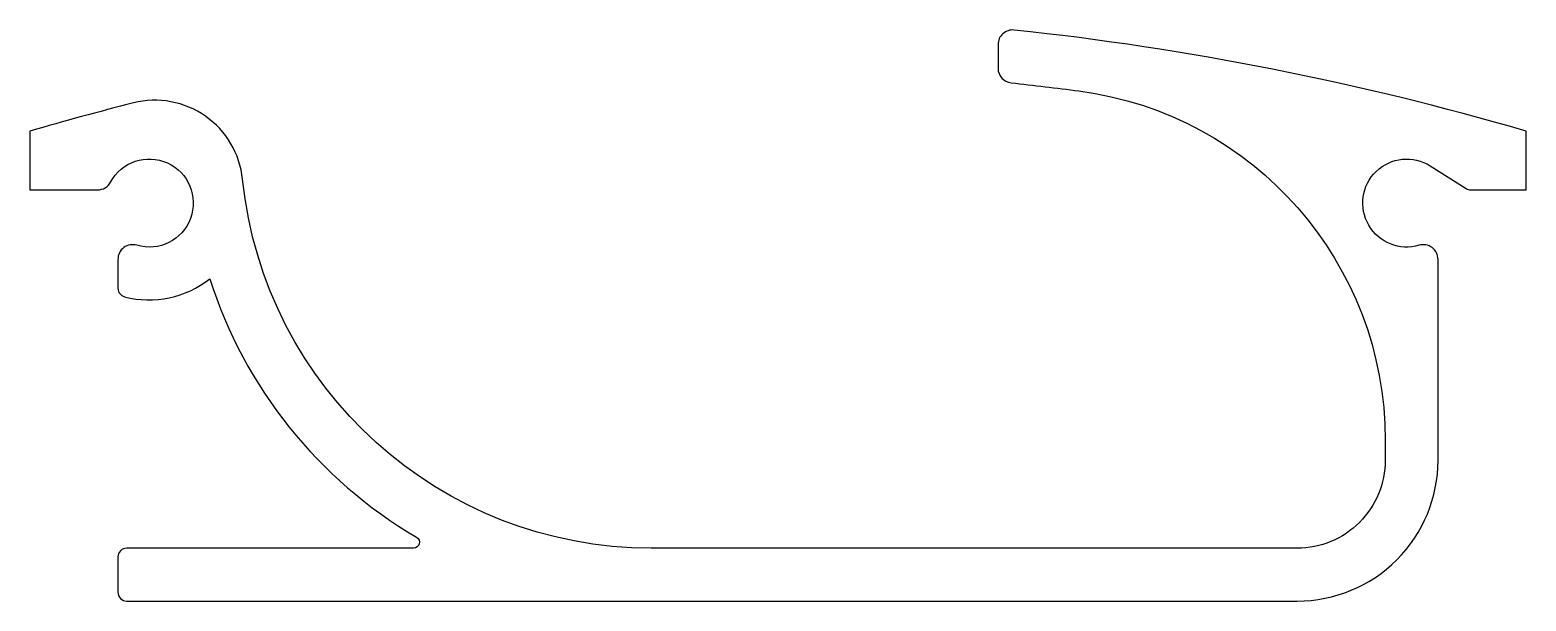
# Model space of a CAD drawing. Extents: x 659.1 to 710.1, y 549.7 to 569.1.
import ezdxf

# ---------------------------------------------------------------- set-up
doc = ezdxf.new("R2010")
doc.units = 0
doc.layers.get('0').update_dxf_attribs({"linetype": 'CONTINUOUS'})

msp = doc.modelspace()

# ---------------------------------------------------------------- linework, layer by layer
msp.add_lwpolyline([(706.468, 561.799, -1.551087), (706.844, 564.505), (708.067, 563.733, 0.141832), (708.227, 563.686), (710.109, 563.686), (710.109, 565.686, 0.044547), (692.662, 569.128, 0.44553), (692.109, 568.631), (692.109, 567.826, 0.383329), (692.556, 567.329, -0.005929), (694.869, 567.054, -0.376545), (705.309, 555.156), (705.309, 554.486, -0.414214), (702.309, 551.486), (680.284, 551.486, -0.384341), (666.358, 564.046, 0.457093), (662.64, 566.646, 0.009147), (659.109, 565.686), (659.109, 563.686), (661.416, 563.686, 0.2758), (661.856, 563.949, -2.099942), (662.751, 561.799, 0.501138), (662.109, 561.319), (662.109, 560.337, 0.340365), (662.333, 560.047, 0.237696), (665.238, 560.661, 0.184508), (672.288, 551.859, -0.764547), (672.187, 551.486), (662.409, 551.486, 0.414214), (662.109, 551.186), (662.109, 549.986, 0.414214), (662.409, 549.686), (702.309, 549.686, 0.414214), (707.109, 554.486), (707.109, 561.319, 0.501138)], format="xyb", close=True)

doc.saveas('drawing.dxf')
